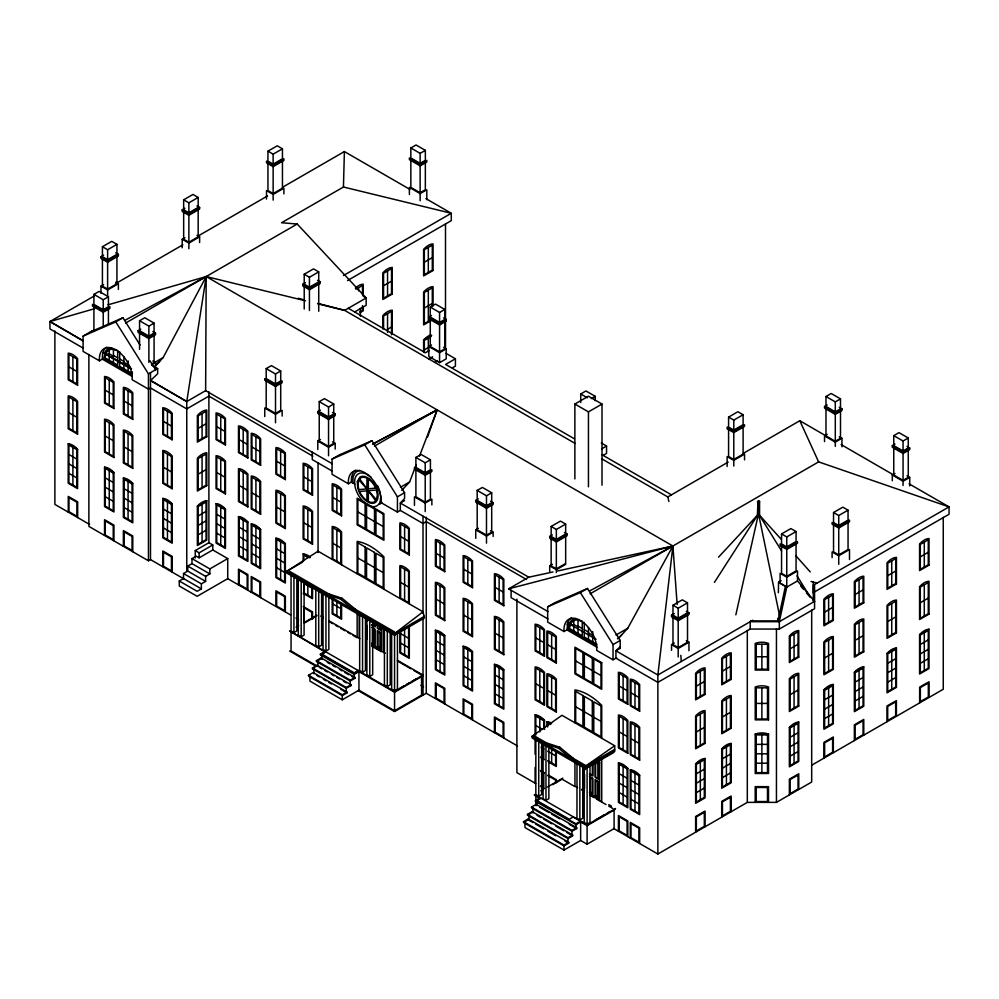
<?xml version="1.0" encoding="UTF-8"?>
<svg xmlns="http://www.w3.org/2000/svg" width="999" height="999" viewBox="0 0 999 999"><rect width="100%" height="100%" fill="white"/><g stroke="black" fill="none" stroke-linecap="round" stroke-linejoin="round"><path stroke-width="1.5" d="M813.311 600.611L813.323 581.63M152.01 365.309L157.655 368.569L157.655 373.763L150.487 380.594L186.763 401.536L205.632 390.646L206.181 276.548L305.532 300.824M797.514 580.918L786.762 587.137L780.107 583.291L780.107 573.326L786.762 577.172L797.514 570.953L797.514 580.918L814.572 601.348L779.345 621.69L777.921 621.241L777.971 618.244M778.383 592.707L778.558 582.192L781.156 580.681M354.682 311.963L366.158 305.332L366.158 297.964L297.202 224.013L281.543 222.752L343.444 187.013L344.393 151.561L409.865 189.36M92.283 330.831L83.079 336.139L83.079 351.398L99.425 360.826L102.323 359.153L102.56 354.096L104.021 350.012A23.189 13.387 60 0 1 106.593 347.215M526.485 579.495L426.261 521.628L423.014 523.513L400.324 510.414L400.324 503.046L404.583 498.489L404.583 492.694L371.903 440.709L339.223 454.957L332.055 459.09L332.055 474.35L348.401 483.778L351.298 482.105L351.536 477.047L352.997 472.964A23.189 13.387 60 0 1 355.569 470.167M620.192 648.076L620.192 640.446L587.512 588.461L554.82 602.709L547.664 606.843L547.664 622.09L564.01 631.53L566.908 629.857L567.782 623.001L596.066 639.335M569.368 623.913L568.481 629.033L596.665 645.304M107.979 304.845L206.181 276.548L672.914 546.016L657.866 675.012L657.866 854.02L613.561 828.433M186.763 571.253L186.763 401.536L206.181 276.548L124.863 320.354M777.921 621.241L785.451 586.176L778.558 582.192M620.192 646.715L615.921 650.799L615.921 658.166L657.866 682.367L750.212 629.058L779.345 629.058L779.345 621.69L786.762 587.137L786.762 577.172M735.838 614.835L758.041 515.871L758.041 502.235L757.379 501.86M427.447 437.287L437.15 409.902L372.639 444.068M401.748 490.384L409.615 481.98L416.221 464.685M419.53 456.031L437.15 409.902L372.839 444.068M156.681 364.635L163.137 357.58L206.181 276.548M618.556 638.299L627.722 628.284L672.914 546.016L557.604 570.978M714.422 582.392L757.379 515.496L758.016 500.961L759.577 501.323L759.577 515.496L781.568 550.924M360.252 478.171L359.64 478.896L375.636 500.724L375.025 501.448A13.799 7.967 60 0 1 368.369 501.473L368.369 491.683M718.568 557.142L758.016 514.585M155.232 365.671L159.59 361.463M617.532 638.861L621.628 634.927M130.919 368.893L102.872 352.497L130.332 367.769M423.014 611.8L318.057 551.211L286.713 571.328L286.713 573.001L394.555 635.264L424.45 617.994L423.014 611.8L394.555 633.591L394.555 690.696L397.452 689.023L397.452 632.754M614.685 751.098L613.96 750.674L613.96 752.347L585.514 768.78L532.092 737.936L532.092 736.263L561.987 715.309L614.685 745.741L614.685 751.098L584.79 768.356L584.79 766.683L614.685 745.741M102.422 246.728L111.738 241.358L116.933 244.355L116.933 254.333L107.617 259.715L102.422 256.706L102.422 246.728L107.617 249.738L116.933 244.355M183.666 199.825L192.982 194.443L198.177 197.452L198.177 207.43L188.873 212.799L183.666 209.802L183.666 199.825L188.873 202.822L198.177 197.452M267.944 151.174L277.247 145.792L282.455 148.801L282.455 158.766L273.139 164.148L267.944 161.139L267.944 151.174L273.139 154.171L282.455 148.801M115.722 252.797L118.382 254.333L118.382 256.006L107.617 262.213L100.974 258.379L100.974 256.706L103.659 255.157M196.965 205.894L199.625 207.43L199.625 209.103L188.873 215.309L182.218 211.476L182.218 209.802L184.902 208.242M100.974 256.706L107.617 260.552L118.382 254.333M182.218 209.802L188.873 213.636L199.625 207.43M273.139 164.985L283.903 158.766L283.903 160.439L273.139 166.658L266.496 162.812L266.496 161.139L273.139 164.985L273.139 193.569L267.944 190.559L267.944 162.812M190.197 213.711L194.193 211.401M281.131 161.214L273.139 165.822L270.542 164.323M100.974 293.244L100.974 286.126L103.659 284.578M182.218 247.764L182.218 239.223L184.902 237.662M93.918 294.393L99.126 291.383L108.429 296.765L108.429 306.743L103.234 309.74L93.918 304.37L93.918 294.393L103.234 299.762L108.429 296.765M83.329 348.189L49.95 328.921L49.95 321.553L94.243 295.979M115.722 283.579L182.842 244.83M197.615 236.301L267.57 195.916M282.392 187.35L344.393 151.561M106.319 260.627L102.422 258.379L102.422 286.126L107.617 289.136L116.933 283.753L116.933 256.006M187.562 213.724L183.666 211.476L183.666 239.223L188.873 242.22L198.177 236.85L198.177 209.103M273.139 193.569L282.455 188.187L282.455 160.439M100.974 286.126L107.617 289.96L118.382 283.753L118.382 289.448M182.218 239.223L188.873 243.057L199.625 236.85L199.625 242.545M266.496 199.101L266.496 190.559L273.139 194.405L283.903 188.187L283.903 193.881M103.234 310.577L109.878 306.743L109.878 308.416L103.234 312.25L92.47 306.044L92.47 304.37L103.234 310.577L103.234 326.835M104.533 310.664L107.13 309.166M410.839 147.989L416.034 144.98L425.349 150.362L425.349 160.34L420.142 163.337L410.839 157.967L410.839 147.989L420.142 153.359L425.349 150.362M83.079 336.139L115.772 321.89L122.927 317.757L140.085 345.055M125.612 323.064L297.202 224.013M139.56 320.741L144.768 317.744L154.083 323.114L154.083 333.092L148.876 336.101L139.56 330.719L139.56 320.741L148.876 326.124L154.083 323.114M420.142 164.173L426.798 160.34L426.798 162.013L420.142 165.846L409.39 159.64L409.39 157.967L420.142 164.173L420.142 192.757L425.349 189.76L425.349 162.013L420.142 165.01M152.835 331.543L155.532 333.092L155.532 334.765L148.876 338.611L138.112 332.392L138.112 330.719L140.772 329.183M102.872 352.497L131.493 368.631M138.112 330.719L148.876 336.938L155.532 333.092M409.39 194.505L409.39 187.387L420.142 193.594L426.798 189.76L426.798 199.725M304.22 274.25L313.536 268.881L318.731 271.878L318.731 281.855L309.428 287.237L304.22 284.228L304.22 274.25L309.428 277.26L318.731 271.878M151.473 364.011L154.083 362.512L154.083 334.765M154.046 362.837L163.137 357.58M151.536 364.822L155.532 362.512L155.532 368.206M317.52 280.319L320.179 281.855L320.179 283.529L309.428 289.747L302.772 285.901L302.772 284.228L305.469 282.68M184.078 578.995L150.487 559.602L148.451 560.776L148.451 373.876L157.655 368.569M302.772 284.228L309.428 288.074L320.179 281.855M310.751 288.137L316.071 285.065M343.469 275.524L451.286 213.274L451.286 220.642L347.502 280.557M355.831 289.273L362.475 285.452L362.475 294.805M383.566 285.751L391.521 281.156M424.338 262.213L432.305 257.617M359.815 311.95L362.475 310.414L362.475 305.731M360.502 312.387L363.186 310.839L363.186 306.393M266.196 368.619L271.403 365.609L280.707 370.991L280.707 380.969L275.512 383.966L266.196 378.596L266.196 368.619L275.512 373.988L280.707 370.991M198.089 428.384L206.056 423.776M275.512 384.802L282.155 380.969L282.155 382.629L275.512 386.476L264.747 380.257L264.747 378.596L275.512 384.802L275.512 413.386L280.707 410.377L280.707 382.629M278.109 384.14L275.512 385.639L267.532 381.031M387.55 329.295L391.521 326.998M424.338 308.054L432.305 303.459M430.269 307.093L435.464 304.083L444.78 309.465L444.78 319.443L439.572 322.44L430.269 317.07L430.269 307.093L439.572 312.462L444.78 309.465M443.531 317.882L446.228 319.443L446.228 321.116L439.572 324.95L428.821 318.743L428.821 317.07L431.481 315.534M430.969 319.83L424.338 323.651L424.338 292.457L432.305 287.862L432.305 306.581M431.68 320.254L423.613 324.912L423.613 292.033A15.784 9.103 -60 0 1 433.029 286.601L433.029 306.031M264.747 416.558L264.747 408.004L275.512 414.223L282.155 410.377L282.155 416.084M428.821 317.07L439.572 323.276L446.228 319.443M423.613 352.11L423.613 339.985L431.68 335.339M430.969 336.576L424.338 340.409L424.338 352.535M319.23 401.623L324.438 398.626L333.741 403.996L333.741 413.973L328.546 416.983L319.23 411.6L319.23 401.623L328.546 407.005L333.741 403.996M198.089 474.225L206.056 469.63M443.531 347.302L446.228 348.863L446.228 358.828L439.572 362.662L428.821 356.456L428.821 346.491L431.481 344.955M424.338 349.837L428.321 347.54M332.505 412.425L335.189 413.973L335.189 415.646L328.546 419.48L317.782 413.274L317.782 411.6L320.442 410.065M429.071 350.649L425.387 352.772L348.314 308.279M430.269 318.743L430.269 346.491L439.572 351.86L444.78 348.863L444.78 321.116L439.572 324.113L434.253 321.041M428.821 346.491L439.572 352.697L446.228 348.863M428.896 359.016L432.679 356.83M317.782 411.6L328.546 417.819L335.189 413.973M328.546 418.643L331.144 417.145M434.802 362.412L437.312 360.964M197.365 506.156L206.781 500.724L206.781 540.109L197.365 545.541L197.365 506.156A15.784 9.103 -60 0 1 206.781 500.724M452.522 367.819L455.419 366.146L455.419 358.778L445.604 364.448L574.363 438.786M317.782 449.562L317.782 441.021L320.442 439.485M198.089 516.008L206.056 511.401M323.226 415.572L319.23 413.274L319.23 441.021L328.546 446.391L333.741 443.394L333.741 415.646M317.782 441.021L328.546 447.227L335.189 443.394L335.189 449.088M198.089 525.437L206.056 520.829M198.089 534.865L206.056 530.269M332.055 459.09L364.747 444.842L371.903 440.709M374.563 446.041L437.15 409.902M195.255 557.954L195.255 550.574L208.891 542.707L212.775 544.954L212.775 549.962L227.735 558.591L227.735 578.658L290.597 614.947M195.255 550.574L199.151 552.822L212.775 544.954M227.735 558.591L209.852 568.918L209.852 573.926L191.995 563.611L191.995 558.603L196.229 556.156L199.151 557.829L212.775 549.962M187.75 566.058L205.619 576.373L205.619 581.393L187.75 571.078L187.75 566.058L191.995 563.611M183.516 573.526L201.373 583.841L201.373 588.861L183.516 578.546L183.516 573.526L187.75 571.078M227.735 578.658L197.14 596.316L179.271 586.001L179.271 580.993L183.516 578.546M205.619 576.373L209.852 573.926M415.896 457.442L421.103 454.433L430.419 459.815L430.419 469.792L425.212 472.789L415.896 467.42L415.896 457.442L425.212 462.812L430.419 459.815M201.373 583.841L205.619 581.393M201.373 588.861L197.14 591.308L179.271 580.993M400.437 487.275L409.615 481.98M425.212 473.626L431.868 469.792L431.868 471.453L425.212 475.299L414.46 469.08L414.46 467.42L425.212 473.626L425.212 502.21L430.419 499.2L430.419 471.453M427.809 472.964L425.212 474.463L421.228 472.152M400.324 510.414L397.427 512.087L397.427 496.828L404.583 492.694M580.719 402.51L580.719 393.956L585.926 390.959L595.242 396.328L595.242 400.611M404.583 500.586L400.324 503.046L528.771 577.21L553.046 571.952M574.875 478.946L574.875 404.046L588.448 396.203L602.01 404.046L602.01 485.189M302.31 562.312L286.713 571.328L394.555 633.591L424.45 616.321M591.333 398.576L595.242 396.328M414.46 505.382L414.46 496.828L425.212 503.046L431.868 499.2L431.868 504.895M574.875 404.046L588.448 411.875L602.01 404.046M477.185 490.422L482.38 487.425L491.695 492.794L491.695 502.772L486.488 505.781L477.185 500.399L477.185 490.422L486.488 495.804L491.695 492.794M490.459 501.223L493.144 502.772L493.144 504.445L486.488 508.291L475.736 502.072L475.736 500.399L478.396 498.863M475.736 500.399L486.488 506.618L493.144 502.772M489.098 505.944L486.488 507.455L483.828 505.919M340.634 599.113L342.083 598.276L355.469 609.353L354.021 610.189L340.634 599.113L327.247 594.73L328.696 593.893L342.083 598.276M601.648 448.863L606.555 446.029L606.555 453.396L603.658 455.069M296.066 627.197L298.664 625.711M303.833 622.727L316.77 615.259M305.132 622.652L316.77 615.933M293.943 632.604L293.943 576.336L291.059 574.662L291.059 630.931L293.943 632.604L296.84 630.931L296.84 577.709M475.736 538.361L475.736 529.82L478.396 528.284M301.186 636.788L301.186 580.519L298.289 578.846L298.289 635.114L301.186 636.788L304.083 635.114L304.083 581.893M479.845 503.608L477.185 502.072L477.185 529.82L486.488 535.202L491.695 532.192L491.695 504.445M475.736 529.82L486.488 536.038L493.144 532.192L493.144 536.463M315.809 588.96L315.809 645.229L318.706 646.902L321.603 645.229L321.603 592.007M728.583 417.12L737.899 411.738L743.106 414.747L743.106 424.725L733.79 430.094L728.583 427.097L728.583 417.12L733.79 420.117L743.106 414.747M320.442 654.008L325.15 651.298L325.15 652.135L320.442 654.845L320.442 654.008L354.233 673.526L358.941 670.804L358.941 690.184L394.555 710.751L421.566 695.154L421.566 675.774M323.052 593.144L323.052 649.412L325.949 651.086L328.846 649.412L328.846 596.178M316.458 660.651L321.166 657.929L354.957 677.434L354.957 678.271L350.249 680.993L316.458 661.488L316.458 660.651L350.249 680.157L354.957 677.434M316.458 661.488L319.992 659.44M551.148 526.461L560.451 521.091L565.659 524.088L565.659 534.065L556.343 539.448L551.148 536.438L551.148 526.461L556.343 529.47L565.659 524.088M312.475 667.956L317.183 665.247L350.974 684.752L350.974 685.589L346.266 688.311L312.475 668.793L312.475 667.956L346.266 687.474L350.974 684.752M312.475 668.793L314.835 667.432M308.504 675.274L313.199 672.552L346.99 692.07L346.99 692.906L342.295 695.616L308.504 676.111L308.504 675.274L342.295 694.78L346.99 692.07M564.447 532.529L567.107 534.065L567.107 535.739L556.343 541.945L549.7 538.111L549.7 536.438L552.385 534.89M733.79 430.931L744.542 424.725L744.542 426.398L733.79 432.604L727.135 428.771L727.135 427.097L733.79 430.931L733.79 459.515L728.583 456.518L728.583 428.771M733.79 431.768L741.77 427.16M549.7 536.438L556.343 540.284L567.107 534.065M557.679 540.347L561.663 538.049M825.986 396.503L831.193 393.506L840.496 398.876L840.496 408.853L835.301 411.863L825.986 406.481L825.986 396.503L835.301 401.885L840.496 398.876M358.216 670.541L354.233 672.839L321.89 654.17L325.874 651.71M358.941 671.64L354.233 674.362L320.442 654.845M359.665 614.273L359.665 670.541L362.55 672.215L365.447 670.541L365.447 617.32M547.927 611.538L508.628 588.848L528.771 577.21M602.035 458.966L667.807 496.94L728.196 462.075M743.069 453.496L799.812 420.729L835.301 441.283L840.496 438.274L840.496 410.527M839.26 407.305L841.945 408.853L841.945 410.527L835.301 414.373L824.537 408.154L824.537 406.481L827.197 404.945M549.7 571.553L549.7 565.859L552.385 564.31M733.79 459.515L743.106 454.145L743.106 426.398M727.135 466.483L727.135 456.518L733.79 460.352L744.542 454.145L744.542 459.84M366.895 618.456L366.895 674.725L369.792 676.398L372.689 674.725L372.689 621.503M555.044 540.359L551.148 538.111L551.148 565.859L556.343 568.868L565.659 563.486L565.659 535.739M549.7 565.859L556.343 569.692L565.759 564.26M824.537 406.481L835.301 412.699L841.945 408.853M837.899 412.038L835.301 413.536L832.642 412M309.94 676.111L309.94 681.118L342.295 699.799L358.941 690.184M384.428 628.571L384.428 684.839L387.312 686.513L390.209 684.839L390.209 631.618M824.537 441.595L824.537 435.901L827.197 434.365M397.252 689.809L394.555 691.37L394.555 710.751M399.962 688.249L404.008 685.913M406.705 684.352L409.403 682.792M412.112 681.231L416.158 678.895M423.014 675.774L394.555 692.207L358.216 671.228L358.216 670.391M824.537 435.901L835.301 442.12L841.945 438.274L841.945 446.815M547.664 606.843L580.344 592.594L587.512 588.461M590.172 593.781L818.618 461.888L949.05 506.893L949.05 514.26L814.572 591.895M517.494 745.941L426.261 693.281L394.555 711.588L358.216 690.609M759.577 501.873L758.041 502.235M893.755 435.639L898.95 432.629L908.266 438.012L908.266 447.977L903.059 450.986L893.755 445.604L893.755 435.639L903.059 441.009L908.266 438.012M759.577 515.496L757.379 515.496M907.017 446.428L909.714 447.977L909.714 449.65L903.059 453.496L892.307 447.277L892.307 445.604L894.967 444.068M892.307 445.604L903.059 451.823L909.714 447.977M903.059 452.659L905.668 451.161M781.555 533.928L790.871 528.558L796.066 531.555L796.066 541.533L786.762 546.915L781.555 543.906L781.555 533.928L786.762 536.938L796.066 531.555M892.307 480.719L892.307 475.024L894.967 473.489M616.021 635.039L627.722 628.284M672.989 605.219L682.305 599.837L687.512 602.847L687.512 612.824L678.196 618.194L672.989 615.197L672.989 605.219L678.196 608.216L687.512 602.847M833.541 512.524L842.844 507.155L848.051 510.152L848.051 520.129L838.735 525.511L833.541 522.502L833.541 512.524L838.735 515.534L848.051 510.152M616.608 657.767L613.036 659.827L613.036 644.58L620.192 640.446M841.121 444.58L903.059 480.407L908.266 477.397L908.266 449.65M786.762 547.752L797.514 541.533L797.514 543.206L786.762 549.425L780.107 545.579L780.107 543.906L786.762 547.752L786.762 576.336L781.555 573.326L781.555 545.579M786.762 548.588L789.422 547.052M792.082 545.516L794.742 543.98M892.307 475.024L903.059 481.243L909.714 477.397L909.714 485.939M686.288 611.288L688.948 612.824L688.948 614.485L678.196 620.704L671.54 616.858L671.54 615.197L674.238 613.636M620.192 648.339L615.921 650.799L657.866 675.012L752.759 620.217M671.54 615.197L678.196 619.03L688.948 612.824M838.735 526.336L849.5 520.129L849.5 521.803L838.735 528.009L832.092 524.175L832.092 522.502L838.735 526.336L838.735 554.92L833.541 551.923L833.541 524.175M678.196 619.867L684.852 616.021M840.072 526.411L842.731 524.875M786.762 576.336L796.066 570.953L796.066 543.206M671.54 650.312L671.54 644.617L674.238 643.056M675.599 618.369L672.989 616.858L672.989 644.617L678.196 647.614L687.512 642.245L687.512 614.485M838.735 554.92L848.051 549.55L848.051 521.803M671.54 644.617L678.196 648.451L688.948 642.245L688.948 650.786M832.092 557.617L832.092 551.923L838.735 555.756L849.5 549.55L849.5 559.515M546.49 742.906L545.042 743.743L558.441 748.126L571.828 759.203L573.276 758.366L559.89 747.289L546.49 742.906L533.541 735.426M558.441 748.126L559.89 747.289M779.345 629.058L814.572 608.716L814.572 584.527L949.05 506.893L909.078 483.816M696.353 686.163L704.32 681.568M722.439 671.103L730.406 666.508M824.637 612.1L832.604 607.504M855.082 594.517L863.049 589.922M887.749 575.661L895.716 571.066M920.304 556.868L928.271 552.26M540.859 790.808L543.444 789.31M547.327 787.075L562.849 778.109M540.884 798.126L534.39 794.542L539.298 797.214M552.672 784.665L562.125 779.208L574.987 786.638M614.685 749.425L584.79 766.683L532.092 736.263M590.684 764.123L603.621 756.655M606.206 755.157L608.791 753.658M611.376 752.172L613.96 750.674M790.084 648.863L798.039 644.268M535.839 738.273L535.839 794.542L538.736 796.215L541.633 794.542L541.633 742.831M580.644 821.927L575.948 824.637L535.464 801.26L535.464 800.424L540.159 797.714L580.644 821.091L580.644 840.471L563.998 850.074L524.962 827.534L524.962 822.527M535.464 801.26L538.985 799.225M536.188 804.345L576.673 827.721L576.673 828.558L571.965 831.268L531.48 807.891L531.48 807.067L536.188 804.345L536.9 805.594L536.9 800.586L540.884 798.288M543.081 743.968L543.081 798.713L545.978 800.386L548.876 798.713L548.876 747.015M527.497 814.372L532.205 811.663L572.689 835.039L572.689 835.863L567.981 838.586L527.497 815.209L527.497 814.372L567.981 837.749L572.689 835.039M527.497 815.209L531.031 813.174M523.513 821.69L528.221 818.968L568.706 842.344L568.706 843.181L563.998 845.903L523.513 822.527L523.513 821.69L563.998 845.067L568.706 842.344M524.687 821.84L528.221 819.804L528.221 818.968M696.353 732.005L704.32 727.409M722.439 716.945L730.406 712.349M824.637 657.941L832.604 653.346M855.082 640.359L863.049 635.764M887.749 621.503L895.716 616.907M920.304 602.709L928.271 598.114M615.546 808.541L587.1 824.962L573.226 816.957L569.255 819.255L536.9 800.586M790.084 694.717L798.039 690.109M577.01 763.423L576.96 818.281L579.857 819.954L582.754 818.281L582.754 765.047M580.644 821.091L575.948 823.8L575.948 828.134M531.48 807.067L571.965 830.431L576.673 827.721M584.203 767.707L584.203 822.452L587.1 824.125L589.984 822.452L589.972 764.872M588.448 824.025L591.146 822.464M595.192 820.129L604.645 814.672M607.355 813.111L610.052 811.55M695.629 763.935L705.044 758.503L705.044 797.889L695.629 803.321L695.629 763.935A15.784 9.103 -60 0 1 705.044 758.503M721.715 748.875L731.131 743.443L731.131 782.829L721.715 788.261L721.715 748.875A15.784 9.103 -60 0 1 731.131 743.443M823.913 689.872L833.316 684.44L833.316 723.825L823.913 729.258L823.913 689.872A15.784 9.103 -60 0 1 833.316 684.44M854.357 672.302L863.773 666.87L863.773 706.256L854.357 711.688L854.357 672.302A15.784 9.103 -60 0 1 863.773 666.87M887.025 653.433L896.44 648.001L896.44 687.387L887.025 692.819L887.025 653.433A15.784 9.103 -60 0 1 896.44 648.001M919.579 634.64L928.995 629.208L928.995 668.593L919.579 674.025L919.579 634.64A15.784 9.103 -60 0 1 928.995 629.208M696.353 773.788L704.32 769.193M722.439 758.728L730.406 754.133M824.637 699.725L832.604 695.129M855.082 682.142L863.049 677.547M887.749 663.286L895.716 658.691M920.304 644.492L928.271 639.884M580.644 840.471L587.1 844.192L614.098 828.596L614.098 809.215L614.822 809.64L587.1 825.649L579.932 821.503M789.36 727.484L798.763 722.052L798.763 761.438L789.36 766.87L789.36 727.484A15.784 9.103 -60 0 1 798.763 722.052M696.353 783.216L704.32 778.621M722.439 768.156L730.406 763.561M824.637 709.153L832.604 704.557M855.082 691.57L863.049 686.975M887.749 672.714L895.716 668.119M920.304 653.92L928.271 649.313M790.084 737.324L798.039 732.729M696.353 792.644L704.32 788.049M722.439 777.584L730.406 772.989M824.637 718.581L832.604 713.985M855.082 700.998L863.049 696.403M887.749 682.142L895.716 677.547M920.304 663.348L928.271 658.741M790.084 746.753L798.039 742.157M790.084 756.181L798.039 751.585M657.866 854.02L747.314 802.372L776.448 802.372L811.688 782.03L811.688 610.139M811.688 765.209L943.256 689.248L943.256 517.357M589.56 590.983L672.914 546.016L677.147 604.52M90.247 332.005L122.927 317.757M83.104 340.934L49.95 321.553L94.593 308.691M508.628 588.848L672.914 546.016M366.196 488.973L358.916 489.622L357.904 485.014L358.841 479.832L376.436 499.787L377.372 494.617L376.361 489.997L369.081 490.646M750.649 620.928L779.133 620.928M779.345 621.69L750.212 621.69L750.212 629.058M756.243 656.743L767.507 656.743M756.243 703.421L767.507 703.421M755.219 734.103L768.531 734.103L768.531 773.488L755.219 773.488L755.219 734.103A15.784 12.887 0 0 1 768.531 734.103M756.243 744.367L767.507 744.367M756.243 753.795L767.507 753.795M756.243 763.224L767.507 763.224M343.444 187.013L451.286 213.274L425.899 198.614M317.57 303.758L344.667 310.377L575.162 443.456M298.226 298.264L302.722 299.438M317.707 303.346L344.667 310.377L366.158 297.964L363.486 296.416M811.063 581.468L817.045 583.104M813.161 600.899L814.572 601.348M828.646 409.69L825.986 408.154L825.986 435.901M897.739 449.587L893.755 447.277L893.755 475.024M420.142 192.757L410.839 187.387L410.839 159.64M839.26 436.725L841.945 438.274M907.017 475.849L909.714 477.397M834.839 524.925L837.437 526.423M580.719 393.956L587.375 397.802M445.979 353.334L455.419 358.778M601.286 442.994L606.555 446.029M602.072 454.782L671.453 494.842M196.965 235.314L199.625 236.85M115.722 282.218L118.382 283.753M418.569 470.616L415.896 469.08L415.896 496.828L425.212 502.21M686.288 640.709L688.948 642.245M490.459 530.644L493.144 532.192M332.505 441.845L335.189 443.394M96.578 307.58L93.918 306.044L93.918 330.706M99.238 309.116L101.898 310.652M143.556 334.702L139.56 332.392L139.56 349.35M146.216 336.238L148.876 337.774M275.512 413.386L266.196 408.004L266.196 380.257M205.632 390.646L332.292 463.773M152.835 360.964L155.532 362.512M312.824 456.143L208.891 396.128L186.763 408.903L150.487 387.962L148.451 389.135L132.105 379.695A23.189 13.387 60 0 0 115.772 349.737A23.189 13.387 60 0 0 99.425 360.826M332.292 471.141L312.275 459.577L312.275 452.21M351.298 482.105L354.757 484.115M397.427 512.087L381.081 502.647A23.189 13.387 60 0 0 364.747 472.689A23.189 13.387 60 0 0 348.401 483.778M113.436 355.407L117.67 357.854M119.655 358.991L123.901 361.438M109.191 353.771L113.436 356.218M123.901 362.262L128.134 364.71M106.031 353.284L109.191 355.107M128.134 366.046L130.245 367.257M364.585 502.472L357.142 498.176L357.142 524.825L383.928 540.284L383.928 513.636L365.834 503.196M578.009 626.098L582.255 628.546M584.24 629.695L588.473 632.142M49.95 321.553L83.317 340.821M573.776 624.462L578.009 626.91M588.473 632.954L592.719 635.401M570.616 623.988L573.776 625.811M592.719 636.738L594.817 637.961M132.08 374.6L103.908 358.341L105.382 351.586A21.054 12.15 60 0 1 110.864 347.864M596.952 644.33L584.24 636.987L584.24 622.402M102.323 359.153L132.392 376.523M216.771 426.698L224.738 431.293M239.211 439.647L247.165 444.243M251.948 447.003L259.915 451.61M276.661 461.276L284.628 465.871M303.858 476.973L311.825 481.568M436.113 553.334L444.068 557.929M463.848 569.343L471.803 573.938M495.154 587.412L503.109 592.007M547.927 618.905L511.101 597.639L511.101 590.272M566.908 629.857L596.965 647.215M332.892 497.502L340.859 502.097M357.867 511.913L365.11 516.096M366.558 516.933L374.513 521.528M375.961 522.365L383.204 526.548M400.636 536.613L408.591 541.208M613.036 659.827L596.69 650.399A23.189 13.387 60 0 0 580.344 620.429A23.189 13.387 60 0 0 564.01 631.53M68.919 366.87L76.873 371.466M163.486 421.478L171.441 426.073M535.826 637.924L543.781 642.519M547.664 644.767L555.619 649.362M575.674 660.938L582.917 665.109M584.353 665.946L592.32 670.541M593.768 671.378L601.011 675.561M619.143 686.026L627.097 690.621M630.993 692.869L638.948 697.464M105.27 390.222L113.237 394.817M124.088 401.086L132.055 405.681M216.771 472.539L224.738 477.135M239.211 485.489L247.165 490.084M251.948 492.857L259.915 497.452M276.661 507.117L284.628 511.713M303.858 522.814L311.825 527.41M436.113 599.175L444.068 603.771M463.848 615.184L471.803 619.78M495.154 633.254L503.109 637.849M332.892 543.344L340.859 547.939M400.636 582.454L408.591 587.05M357.867 558.004L365.11 562.187M366.558 563.011L374.513 567.619M375.961 568.456L383.204 572.627M68.919 412.724L76.873 417.32M163.486 467.32L171.441 471.915M535.826 683.766L543.781 688.361M547.664 690.609L555.619 695.204M575.674 706.78L582.917 710.951M584.353 711.788L592.32 716.383M593.768 717.22L601.011 721.403M619.143 731.867L627.097 736.463M630.993 738.711L638.948 743.306M105.27 436.063L113.237 440.659M124.088 446.928L132.055 451.523M216.046 503.633L225.462 509.065L225.462 548.451L216.046 543.019L216.046 503.633A15.784 9.103 60 0 1 225.462 509.065M238.486 516.595L247.889 522.027L247.889 561.413L238.486 555.981L238.486 516.595A15.784 9.103 60 0 1 247.889 522.027M251.236 523.951L260.639 529.383L260.639 568.768L251.236 563.336L251.236 523.951A15.784 9.103 60 0 1 260.639 529.383M275.936 538.211L285.352 543.643L285.352 583.029L275.936 577.597L275.936 538.211A15.784 9.103 60 0 1 285.352 543.643M303.134 561.488L303.134 553.921L309.852 557.792M435.389 630.269L444.792 635.701L444.792 675.087L435.389 669.655L435.389 630.269A15.784 9.103 60 0 1 444.792 635.701M463.124 646.278L472.527 651.71L472.527 691.096L463.124 685.664L463.124 646.278A15.784 9.103 60 0 1 472.527 651.71M494.43 664.36L503.833 669.792L503.833 709.178L494.43 703.746L494.43 664.36A15.784 9.103 60 0 1 503.833 669.792M307.842 557.467L303.858 555.169L303.858 560.564M216.771 514.323L224.738 518.918M239.211 527.272L247.165 531.868M251.948 534.627L259.915 539.223M276.661 548.901L284.628 553.496M436.113 640.958L444.068 645.554M463.848 656.967L471.803 661.563M495.154 675.037L503.109 679.632M216.771 523.751L224.738 528.346M239.211 536.7L247.165 541.296M251.948 544.055L259.915 548.651M276.661 558.329L284.628 562.924M436.113 650.386L444.068 654.982M463.848 666.395L471.803 670.991M495.154 684.465L503.109 689.06M400.636 633.666L408.591 638.261M289.61 571.328L332.704 596.203M352.797 607.804L394.555 631.917M68.194 443.818L77.597 449.25L77.597 488.636L68.194 483.204L68.194 443.818A15.784 9.103 60 0 1 77.597 449.25M162.762 498.414L172.165 503.846L172.165 543.231L162.762 537.799L162.762 498.414A15.784 9.103 60 0 1 172.165 503.846M535.102 734.565L535.102 714.872L544.505 720.304L544.505 729.395M546.94 726.248L546.94 721.703L550.973 724.038M618.418 762.974L627.822 768.406L627.822 807.791L618.418 802.359L618.418 762.974A15.784 9.103 60 0 1 627.822 768.406M630.269 769.817L639.672 775.249L639.672 814.635L630.269 809.202L630.269 769.817A15.784 9.103 60 0 1 639.672 775.249M104.545 467.157L113.961 472.589L113.961 511.975L104.545 506.543L104.545 467.157A15.784 9.103 60 0 1 113.961 472.589M123.364 478.022L132.78 483.454L132.78 522.839L123.364 517.407L123.364 478.022A15.784 9.103 60 0 1 132.78 483.454M385.389 629.133L387.312 630.244L387.312 686.513M394.555 634.427L391.658 632.754L391.658 689.023L394.555 690.696M550.312 724.487L547.664 722.964L547.664 726.997M216.771 533.179L224.738 537.774M239.211 546.128L247.165 550.724M251.948 553.483L259.915 558.091M276.661 567.757L284.628 572.352M436.113 659.815L444.068 664.41M463.848 675.824L471.803 680.419M495.154 693.893L503.109 698.488M372.177 624.737L374.563 626.111L374.563 623.151M371.616 624.999L375.124 627.022L375.124 622.664M332.892 603.983L340.859 608.578M400.636 643.094L408.591 647.689M371.616 627.247L375.124 629.27L375.124 645.229L371.616 643.206M68.919 454.495L76.873 459.09M163.486 509.103L171.441 513.698M597.402 760.701L599.675 762.012L599.675 799.262L589.597 793.443M535.826 725.549L542.457 729.382M619.143 773.651L627.097 778.246M630.993 780.494L638.948 785.089M597.152 761.4L599.675 762.849M105.27 477.847L113.237 482.442M124.088 488.711L132.055 493.306M596.253 762L598.588 763.348L598.588 779.307L595.079 777.284L595.079 762.774M303.134 593.306L312.55 598.738L312.55 586.613M68.919 463.923L76.873 468.519M163.486 518.531L171.441 523.126M619.143 783.079L627.097 787.674M630.993 789.922L638.948 794.517M105.27 487.275L113.237 491.87M124.088 498.139L132.055 502.734M567.919 755.281L586.238 765.846M371.79 644.43L381.868 650.249L381.868 627.484M320.754 616.058L323.439 617.619M328.821 620.716L359.827 638.623M371.878 645.579L385.339 653.346M397.44 660.339L423.014 675.099L394.555 691.533L289.61 630.931L325.15 652.135M303.134 606.468L312.55 611.9L312.55 619.043M328.821 621.403L332.854 623.726M335.552 625.287L338.236 626.835M340.934 628.396L344.967 630.719M347.664 632.28L350.349 633.828M353.047 635.389L357.08 637.712M371.878 646.253L381.293 651.698M397.44 661.013L410.901 668.781M413.586 670.341L421.665 674.999M589.972 773.75L592.37 775.137L592.37 763.298M68.919 473.351L76.873 477.959M163.486 527.959L171.441 532.554M589.41 774.013L592.931 776.036L592.931 764.435M541.133 747.477L543.781 749M547.664 751.248L555.619 755.843M619.143 792.507L627.097 797.102M630.993 799.35L638.948 803.945M105.27 496.703L113.237 501.298M124.088 507.567L132.055 512.162M589.41 776.26L592.931 778.283L592.931 794.242L589.41 792.219M420.891 685.252L423.576 686.8M541.133 756.905L543.781 758.428L543.781 743.618M547.664 760.676L555.619 765.271L555.619 750.449M540.471 757.354L544.505 759.69M548.276 761.862L556.343 766.52L556.343 751.373M295.941 618.031L298.614 619.58M191.995 558.603L209.852 568.918M582.042 789.085L584.565 790.534M608.791 804.632L611.5 806.193M577.622 787.637L574.949 786.088L574.949 761.688M581.643 789.959L584.328 791.495M589.672 794.592L601.735 801.548L601.735 758.84M589.822 795.204L593.868 797.539M596.565 799.088L606.006 804.545M608.703 806.106L612.749 808.441M540.471 770.516L544.505 772.851M548.276 775.024L556.343 779.682L556.343 782.542M541.133 771.74L543.781 773.263L543.781 787.312L541.133 785.788M547.664 775.511L555.619 780.107L555.619 782.916M89.573 524.438L54.883 504.408L54.883 330.969M327.285 662.3L329.97 663.848M332.667 665.409L335.364 666.97M339.41 669.305L342.108 670.853M344.792 672.414L348.838 674.75M351.536 676.298L354.957 678.271M535.689 783.478L516.895 772.627L516.895 599.188M540.471 786.238L544.505 788.573M148.451 560.776L88.874 526.386L88.874 354.495M317.382 666.196L291.059 650.998L291.059 631.618M319.255 667.27L321.953 668.831M324.65 670.391L327.335 671.94M331.381 674.275L334.078 675.836M336.775 677.384L339.473 678.945M343.519 681.281L346.203 682.841M350.974 685.589L350.249 685.177L350.249 680.157M289.61 650.998L316.471 666.508M581.942 821.827L587.824 825.224M534.39 795.216L540.159 798.551M535.464 800.424L576.673 824.225M316.621 675.361L319.318 676.922M323.364 679.258L326.061 680.819M328.746 682.367L331.443 683.928M340.884 689.372L344.917 691.708M346.99 692.906L346.266 692.482L346.266 687.474M539.597 807.155L549.025 812.599M551.71 814.148L559.79 818.818M569.218 824.25L576.673 828.558M536.962 815.246L541.008 817.569M543.693 819.13L551.773 823.788M555.806 826.123L563.886 830.793M566.508 832.304L570.616 834.677M528.946 820.229L532.979 822.552M535.676 824.113L543.756 828.77M547.789 831.106L555.869 835.763M564.997 841.046L568.706 843.181M150.712 380.457L186.763 401.536M785.451 586.176L786.762 587.137M781.293 539.36L758.94 514.585L760.351 517.295M795.766 555.644L810.226 571.915M800.661 585.926L803.546 589.385M806.43 592.832L810.276 597.439M580.344 592.594L613.036 644.58M364.747 444.842L397.427 496.828M149.887 360.651L155.619 369.742M115.772 321.89L148.451 373.876M797.027 575.836L809.24 595.516M799.812 420.729L818.618 461.888M667.807 496.94L668.905 501.486M779.72 616.358L758.94 515.871L758.94 500.961M352.809 482.992L353.097 477.097L354.558 473.738A21.241 12.263 60 0 1 360.002 470.467M680.819 655.332L681.268 661.488M132.293 371.815L132.38 373.626L119.655 366.283L119.655 351.698M929.045 697.452L929.045 681.73L919.642 687.162L919.642 702.884M924.287 542.082L924.287 567.045M924.287 584.802L924.287 616.008M924.287 632.754L924.287 670.479M903.059 441.009L903.059 450.986M903.059 451.823L903.059 480.407M903.059 481.243L903.059 485.514M896.39 716.308L896.39 700.586L886.975 706.018L886.975 721.74M891.732 560.876L891.732 585.851M891.732 603.608L891.732 634.802M891.732 651.56L891.732 689.273M863.773 735.139L863.773 719.417L854.357 724.849L854.357 740.571M859.065 579.732L859.065 604.707M859.065 622.464L859.065 653.671M859.065 670.416L859.065 708.129M838.735 515.534L838.735 525.511M838.735 555.756L838.735 564.298M835.301 401.885L835.301 411.863M835.301 412.699L835.301 441.283M835.301 442.12L835.301 446.391M833.316 752.709L833.316 736.987L823.913 742.419L823.913 758.154M828.621 597.315L828.621 622.29M828.621 640.047L828.621 671.241M828.621 687.999L828.621 725.711M813.311 584.752L813.311 593.269M798.763 789.485L798.763 773.763L789.36 779.195L789.36 794.917M794.068 634.09L794.068 659.053M794.068 676.81L794.068 708.016M794.068 725.599L794.068 763.311M786.762 536.938L786.762 546.915M776.448 628.933L776.448 802.372M768.506 802.372L768.506 786.65L755.194 786.65L755.194 802.372M761.875 644.255L761.875 669.23M761.875 687.824L761.875 719.018M761.875 734.939L761.875 772.652M747.314 630.481L747.314 802.372M733.79 420.117L733.79 430.094M733.79 460.352L733.79 466.046M731.131 811.712L731.131 795.991L721.715 801.423L721.715 817.145M726.423 656.318L726.423 681.281M726.423 699.05L726.423 730.244M726.423 747.002L726.423 784.715M705.044 826.772L705.044 811.051L695.629 816.483L695.629 832.204M700.336 671.378L700.336 696.34M700.336 714.11L700.336 745.304M700.336 762.062L700.336 799.774M678.196 608.216L678.196 618.194M678.196 619.03L678.196 647.614M678.196 648.451L678.196 656.992M639.672 843.518L639.672 827.796L630.269 822.364L630.269 838.086M634.977 682.679L634.977 707.654M634.977 725.411L634.977 756.618M634.977 773.363L634.977 811.076M627.822 836.675L627.822 820.953L618.418 815.521L618.418 831.243M623.114 675.848L623.114 700.811M623.114 718.568L623.114 749.774M623.114 766.52L623.114 804.232M601.735 738.261L601.735 705.381A54.57 31.506 60 0 0 574.949 689.922L574.949 722.789M592.719 631.605L592.719 641.882M588.448 411.875L588.448 486.788M588.473 627.559L588.473 639.435M587.1 767.856L587.1 824.125M587.1 824.812L587.1 844.192M585.514 767.107L585.514 768.78M584.552 767.507L584.552 770.366M584.552 774.287L584.552 788.573M583.753 766.383L583.753 770.741M583.753 772.989L583.753 788.948M579.857 765.209L579.857 819.954M578.009 619.992L578.009 633.391M573.776 620.666L573.776 630.943M571.965 830.431L571.965 835.451M567.981 837.749L567.981 842.769M563.998 845.067L563.998 850.074M556.343 529.47L556.343 539.448M556.343 540.284L556.343 568.868M556.343 569.692L556.343 572.552M551.648 634.577L551.648 659.54M551.648 677.31L551.648 708.503M551.648 748.151L551.648 762.974M545.978 745.641L545.978 800.386M543.781 728.795L543.781 720.716L535.826 716.121L535.826 734.977M539.797 627.734L539.797 652.709M539.797 670.466L539.797 701.673M539.797 718.418L539.797 731.892M538.736 741.458L538.736 796.215M535.839 795.216L535.839 805.656M535.102 739.11L535.102 754.257M535.102 767.419L535.102 783.141M532.929 807.891L532.929 812.911M532.205 811.663L532.205 812.499M528.946 815.209L528.946 819.392M503.833 738.061L503.833 722.339L494.43 716.907L494.43 732.629M499.125 577.235L499.125 602.197M499.125 619.954L499.125 651.161M499.125 667.906L499.125 705.619M486.488 495.804L486.488 505.781M486.488 506.618L486.488 535.202M486.488 536.038L486.488 543.156M472.527 719.992L472.527 704.258L463.124 698.825L463.124 714.56M467.819 559.153L467.819 584.128M467.819 601.885L467.819 633.079M467.819 649.837L467.819 687.549M445.504 223.739L445.504 349.163M444.792 703.97L444.792 688.249L435.389 682.816L435.389 698.538M440.084 543.144L440.084 568.106M440.084 585.876L440.084 617.07M440.084 633.828L440.084 671.54M439.572 312.462L439.572 322.44M439.572 323.276L439.572 351.86M439.572 352.697L439.572 362.662M428.321 247.427L428.321 272.402M428.321 290.16L428.321 321.353M428.321 338.112L428.321 351.573M426.261 517.207L426.261 693.281M425.212 462.812L425.212 472.789M425.212 503.046L425.212 511.588M423.014 516.146L423.014 613.124M423.014 617.769L423.014 695.154M420.142 153.359L420.142 163.337M420.142 193.594L420.142 200.712M409.315 603.896L409.315 571.028A15.784 9.103 60 0 0 399.912 565.596L399.912 598.463M409.315 626.56L409.315 658.366L399.912 652.934L399.912 631.73M408.591 626.136L408.591 657.117L400.636 652.522L400.636 630.968M404.607 526.423L404.607 551.386M404.607 569.155L404.607 600.349M404.607 629.22L404.607 654.82M392.245 334.053L392.245 310.152A15.784 9.103 -60 0 0 382.842 315.584L382.842 329.021M391.521 334.802L391.521 311.401L383.566 315.996L383.566 328.471M387.55 270.966L387.55 295.941M387.55 313.698L387.55 332.417M383.928 589.235L383.928 556.855A55.307 31.931 60 0 0 357.142 541.396L357.142 573.776M383.928 628.121L383.928 652.534M380.781 627.397L380.781 630.294L377.272 628.271L377.272 625.362M380.232 626.423L380.232 629.382L377.834 628.009L377.834 625.049M369.792 620.129L369.792 676.398M366.92 487.949L366.92 478.146A13.799 7.967 60 0 0 360.264 478.209M366.745 618.493L366.745 621.353M366.745 625.274L366.745 639.56M365.946 617.37L365.946 621.728M365.946 623.975L365.946 639.934M363.186 296.029L363.186 284.191A15.784 9.103 -60 0 0 355.294 288.087M362.55 615.946L362.55 672.215M360.377 308.429L360.377 316.171M359.203 614.41L359.203 637.162M358.491 287.749L358.491 290.871M357.142 612.662L357.142 637.075M354.233 673.526L354.233 677.859M342.295 694.78L342.295 699.799M341.583 564.797L341.583 531.918A15.784 9.103 60 0 0 332.168 526.485L332.168 559.365M341.583 604.108L341.583 619.255L332.168 613.823L332.168 598.676M340.859 603.196L340.859 618.006L332.892 613.411L332.892 598.588M336.875 487.312L336.875 512.287M336.875 530.044L336.875 561.238M336.875 600.899L336.875 615.709M328.546 407.005L328.546 416.983M328.546 417.819L328.546 446.391M328.546 447.227L328.546 455.781M325.949 594.817L325.949 651.086M321.89 654.845L321.89 659.19M321.166 657.929L321.166 658.766M318.731 283.529L318.731 311.276M318.706 590.634L318.706 646.902M318.057 462.674L318.057 552.534M317.907 661.488L317.907 666.495M317.183 665.247L317.183 666.083M313.923 668.793L313.923 673.813M311.825 619.343L311.825 612.312L303.858 607.717L303.858 621.765M309.428 277.26L309.428 287.237M309.428 288.074L309.428 310.489M307.842 466.783L307.842 491.758M307.842 509.515L307.842 540.721M307.842 585.751L307.842 595.179M304.22 285.901L304.22 309.028M285.352 611.912L285.352 596.191L275.936 590.759L275.936 606.48M280.644 451.086L280.644 476.048M280.644 493.818L280.644 525.012M280.644 541.77L280.644 579.482M275.512 373.988L275.512 383.966M275.512 414.223L275.512 422.764M273.139 154.171L273.139 164.148M273.139 194.405L273.139 200.1M260.639 597.652L260.639 581.93L251.236 576.498L251.236 592.22M255.931 436.825L255.931 461.788M255.931 479.545L255.931 510.751M255.931 527.497L255.931 565.222M247.889 590.297L247.889 574.575L238.486 569.143L238.486 584.865M243.194 429.458L243.194 454.433M243.194 472.19L243.194 503.396M243.194 520.142L243.194 557.854M220.754 416.508L220.754 441.483M220.754 459.24L220.754 490.434M220.754 507.192L220.754 544.905M208.891 391.708L208.891 542.707M202.073 413.598L202.073 438.561M202.073 456.318L202.073 487.524M202.073 504.27L202.073 541.995M199.151 552.822L199.151 557.829M188.873 202.822L188.873 212.799M188.873 213.636L188.873 242.22M188.873 243.057L188.873 248.751M172.165 572.115L172.165 556.393L162.762 550.961L162.762 566.683M167.457 411.288L167.457 436.251M167.457 454.021L167.457 485.214M167.457 501.973L167.457 539.685M150.487 372.702L150.487 559.602M148.876 326.124L148.876 336.101M148.876 336.938L148.876 362.437M132.78 551.723L132.78 536.001L123.364 530.569L123.364 546.291M128.134 360.901L128.134 371.178M128.072 390.896L128.072 415.859M128.072 433.628L128.072 464.822M128.072 481.58L128.072 519.293M123.901 356.855L123.901 368.731M113.961 540.859L113.961 525.137L104.545 519.705L104.545 535.427M113.436 349.288L113.436 362.699M109.191 349.975L109.191 360.239M109.253 380.032L109.253 404.995M109.253 422.764L109.253 453.958M109.253 470.716L109.253 508.429M108.429 308.416L108.429 323.826M107.617 249.738L107.617 259.715M107.617 260.552L107.617 289.136M107.617 289.96L107.617 295.667M103.234 299.762L103.234 309.74M77.672 517.557L77.672 501.835L68.257 496.403L68.257 512.125M72.902 356.693L72.902 381.655M72.902 399.413L72.902 430.619M72.902 447.365L72.902 485.077M567.145 624.8A23.189 13.387 60 0 1 571.166 617.919M568.631 625.986A21.054 12.15 60 0 1 575.449 618.556M371.029 477.185A18.494 10.677 60 0 0 354.57 482.267L355.007 486.426A18.494 10.677 60 0 0 367.644 504.907A18.494 10.677 60 0 0 380.269 501.011L380.706 497.365A18.494 10.677 60 0 0 380.519 494.617M377.46 485.526A18.494 10.677 60 0 1 378.958 488.798M379.483 490.272A18.494 10.677 60 0 1 380.269 493.194M381.855 502.222A18.494 10.677 60 0 1 379.782 504.158M423.613 339.985A15.784 9.103 -60 0 1 430.731 334.99M546.94 721.703A15.784 9.103 60 0 1 551.648 723.214M535.102 714.872A15.784 9.103 60 0 1 544.505 720.304M303.134 553.921A15.784 9.103 60 0 1 310.252 557.13M105.032 356.081L104.957 357.792L117.67 365.147L117.67 350.562L111.389 349.151L108.441 350.249L106.269 352.622L105.032 356.081M569.617 626.773L569.53 628.496L582.255 635.839L582.255 621.253L575.973 619.842L573.026 620.953L570.854 623.326L569.617 626.773M357.33 481.593L357.729 488.074L358.953 491.608A14.848 8.566 60 0 0 365.671 500.574L368.406 502.335A14.848 8.566 60 0 0 375.587 502.322C379.508 498.588 378.122 492.457 376.323 488.012A14.848 8.566 60 0 0 369.605 479.045L366.87 477.285A14.848 8.566 60 0 0 359.69 477.31L357.33 481.593M391.521 268.669L383.566 273.264L383.566 298.239L391.521 293.644L391.521 268.669M432.305 245.13L424.338 249.725L424.338 274.7L432.305 270.105L432.305 245.13M392.245 294.056L382.842 299.488L382.842 272.852A15.784 9.103 -60 0 1 392.245 267.42L392.245 294.056M433.029 270.517L423.613 275.949L423.613 249.313A15.784 9.103 -60 0 1 433.029 243.881L433.029 270.517M206.056 411.301L198.089 415.896L198.089 440.859L206.056 436.263L206.056 411.301M206.781 436.688L197.365 442.12L197.365 415.472A15.784 9.103 -60 0 1 206.781 410.04L206.781 436.688M206.056 454.021L198.089 458.628L198.089 489.822L206.056 485.227L206.056 454.021M206.781 485.639L197.365 491.071L197.365 458.204A15.784 9.103 -60 0 1 206.781 452.772L206.781 485.639M206.056 501.973L198.089 506.58L198.089 544.293L206.056 539.697L206.056 501.973M704.32 669.08L696.353 673.676L696.353 698.638L704.32 694.043L704.32 669.08M730.406 654.02L722.439 658.616L722.439 683.578L730.406 678.983L730.406 654.02M832.604 595.017L824.637 599.612L824.637 624.587L832.604 619.992L832.604 595.017M863.049 577.434L855.082 582.03L855.082 607.005L863.049 602.409L863.049 577.434M895.716 558.578L887.749 563.174L887.749 588.149L895.716 583.541L895.716 558.578M928.271 539.785L920.304 544.38L920.304 569.343L928.271 564.747L928.271 539.785M798.039 631.78L790.084 636.388L790.084 661.35L798.039 656.755L798.039 631.78M705.044 694.467L695.629 699.899L695.629 673.251A15.784 9.103 -60 0 1 705.044 667.819L705.044 694.467M731.131 679.407L721.715 684.839L721.715 658.191A15.784 9.103 -60 0 1 731.131 652.759L731.131 679.407M833.316 620.404L823.913 625.836L823.913 599.2A15.784 9.103 -60 0 1 833.316 593.768L833.316 620.404M863.773 602.822L854.357 608.254L854.357 581.618A15.784 9.103 -60 0 1 863.773 576.186L863.773 602.822M896.44 583.965L887.025 589.398L887.025 562.762A15.784 9.103 -60 0 1 896.44 557.33L896.44 583.965M928.995 565.172L919.579 570.604L919.579 543.956A15.784 9.103 -60 0 1 928.995 538.523L928.995 565.172M798.763 657.167L789.36 662.599L789.36 635.963A15.784 9.103 -60 0 1 798.763 630.531L798.763 657.167M704.32 711.812L696.353 716.408L696.353 747.602L704.32 743.006L704.32 711.812M730.406 696.753L722.439 701.348L722.439 732.542L730.406 727.946L730.406 696.753M832.604 637.749L824.637 642.345L824.637 673.538L832.604 668.943L832.604 637.749M863.049 620.167L855.082 624.762L855.082 655.968L863.049 651.373L863.049 620.167M895.716 601.311L887.749 605.906L887.749 637.1L895.716 632.504L895.716 601.311M928.271 582.504L920.304 587.1L920.304 618.306L928.271 613.711L928.271 582.504M798.039 674.512L790.084 679.108L790.084 710.314L798.039 705.719L798.039 674.512M705.044 743.418L695.629 748.85L695.629 715.983A15.784 9.103 -60 0 1 705.044 710.551L705.044 743.418M731.131 728.358L721.715 733.79L721.715 700.923A15.784 9.103 -60 0 1 731.131 695.491L731.131 728.358M833.316 669.367L823.913 674.8L823.913 641.92A15.784 9.103 -60 0 1 833.316 636.488L833.316 669.367M863.773 651.785L854.357 657.217L854.357 624.35A15.784 9.103 -60 0 1 863.773 618.918L863.773 651.785M896.44 632.929L887.025 638.361L887.025 605.481A15.784 9.103 -60 0 1 896.44 600.049L896.44 632.929M928.995 614.123L919.579 619.555L919.579 586.688A15.784 9.103 -60 0 1 928.995 581.256L928.995 614.123M704.32 759.764L696.353 764.36L696.353 802.072L704.32 797.477L704.32 759.764M730.406 744.705L722.439 749.3L722.439 787.012L730.406 782.417L730.406 744.705M832.604 685.701L824.637 690.297L824.637 728.009L832.604 723.413L832.604 685.701M863.049 668.119L855.082 672.714L855.082 710.426L863.049 705.831L863.049 668.119M895.716 649.263L887.749 653.858L887.749 691.57L895.716 686.975L895.716 649.263M928.271 630.456L920.304 635.052L920.304 672.777L928.271 668.169L928.271 630.456M798.763 706.131L789.36 711.563L789.36 678.696A15.784 9.103 -60 0 1 798.763 673.264L798.763 706.131M798.039 723.301L790.084 727.896L790.084 765.609L798.039 761.013L798.039 723.301M704.32 812.312L696.353 816.907L696.353 830.956L704.32 826.36L704.32 812.312M730.406 797.252L722.439 801.847L722.439 815.896L730.406 811.3L730.406 797.252M832.604 738.249L824.637 742.844L824.637 756.892L832.604 752.297L832.604 738.249M863.049 720.666L855.082 725.262L855.082 739.31L863.049 734.715L863.049 720.666M895.666 701.835L887.699 706.43L887.699 720.491L895.666 715.883L895.666 701.835M928.321 682.979L920.354 687.574L920.354 701.623L928.321 697.027L928.321 682.979M798.039 775.012L790.084 779.607L790.084 793.668L798.039 789.06L798.039 775.012M375.711 488.124L368.369 488.786L368.369 479.083L369.468 479.795A13.799 7.967 60 0 1 375.711 488.149M366.92 490.846L359.565 491.496A13.799 7.967 60 0 0 365.821 499.837L366.92 500.549L366.92 490.846M767.507 644.255L756.243 644.255L756.243 669.23L767.507 669.23L767.507 644.255M768.531 670.067L755.219 670.067L755.219 643.418A15.784 12.887 0 0 1 768.531 643.418L768.531 670.067M767.507 687.824L756.243 687.824L756.243 719.018L767.507 719.018L767.507 687.824M768.531 719.854L755.219 719.854L755.219 686.987A15.784 12.887 0 0 1 768.531 686.987L768.531 719.854M767.507 734.939L756.243 734.939L756.243 772.652L767.507 772.652L767.507 734.939M767.482 787.487L756.218 787.487L756.218 801.535L767.482 801.535L767.482 787.487M224.738 418.806L216.771 414.21L216.771 439.185L224.738 443.781L224.738 418.806M247.165 431.755L239.211 427.16L239.211 452.135L247.165 456.73L247.165 431.755M259.915 439.123L251.948 434.528L251.948 459.49L259.915 464.085L259.915 439.123M284.628 453.384L276.661 448.788L276.661 473.751L284.628 478.359L284.628 453.384M311.825 469.093L303.858 464.485L303.858 489.46L311.825 494.055L311.825 469.093M444.068 545.442L436.113 540.846L436.113 565.809L444.068 570.404L444.068 545.442M471.803 561.45L463.848 556.855L463.848 581.83L471.803 586.425L471.803 561.45M503.109 579.532L495.154 574.924L495.154 599.899L503.109 604.495L503.109 579.532M340.859 489.61L332.892 485.014L332.892 509.989L340.859 514.585L340.859 489.61M365.11 503.608L357.867 499.438L357.867 524.4L365.11 528.583L365.11 503.608M374.513 509.04L366.558 504.445L366.558 529.42L374.513 534.015L374.513 509.04M383.204 514.06L375.961 509.877L375.961 534.852L383.204 539.023L383.204 514.06M408.591 528.721L400.636 524.125L400.636 549.088L408.591 553.683L408.591 528.721M76.873 358.991L68.919 354.395L68.919 379.358L76.873 383.953L76.873 358.991M171.441 413.586L163.486 408.991L163.486 433.953L171.441 438.549L171.441 413.586M225.462 445.03L216.046 439.597L216.046 412.962A15.784 9.103 60 0 1 225.462 418.394L225.462 445.03M247.889 457.979L238.486 452.547L238.486 425.911A15.784 9.103 60 0 1 247.889 431.343L247.889 457.979M260.639 465.347L251.236 459.915L251.236 433.266A15.784 9.103 60 0 1 260.639 438.698L260.639 465.347M285.352 479.607L275.936 474.175L275.936 447.54A15.784 9.103 60 0 1 285.352 452.972L285.352 479.607M312.55 495.304L303.134 489.872L303.134 463.236A15.784 9.103 60 0 1 312.55 468.668L312.55 495.304M444.792 571.665L435.389 566.233L435.389 539.585A15.784 9.103 60 0 1 444.792 545.017L444.792 571.665M472.527 587.674L463.124 582.242L463.124 555.606A15.784 9.103 60 0 1 472.527 561.038L472.527 587.674M503.833 605.744L494.43 600.312L494.43 573.676A15.784 9.103 60 0 1 503.833 579.108L503.833 605.744M601.735 662.662L574.949 647.19L574.949 673.838L601.735 689.298L601.735 662.662M543.781 630.032L535.826 625.436L535.826 650.411L543.781 655.007L543.781 630.032M555.619 636.875L547.664 632.28L547.664 657.242L555.619 661.837L555.619 636.875M582.917 652.634L575.674 648.451L575.674 673.413L582.917 677.597L582.917 652.634M592.32 658.066L584.353 653.458L584.353 678.433L592.32 683.029L592.32 658.066M601.011 663.074L593.768 658.89L593.768 683.865L601.011 688.049L601.011 663.074M627.097 678.146L619.143 673.538L619.143 698.513L627.097 703.109L627.097 678.146M638.948 684.989L630.993 680.381L630.993 705.356L638.948 709.952L638.948 684.989M113.237 382.33L105.27 377.734L105.27 402.697L113.237 407.292L113.237 382.33M132.055 393.194L124.088 388.599L124.088 413.561L132.055 418.169L132.055 393.194M341.583 515.834L332.168 510.402L332.168 483.766A15.784 9.103 60 0 1 341.583 489.198L341.583 515.834M409.315 554.944L399.912 549.512L399.912 522.864A15.784 9.103 60 0 1 409.315 528.296L409.315 554.944M224.738 461.538L216.771 456.943L216.771 488.136L224.738 492.732L224.738 461.538M247.165 474.488L239.211 469.892L239.211 501.098L247.165 505.694L247.165 474.488M259.915 481.843L251.948 477.247L251.948 508.454L259.915 513.049L259.915 481.843M284.628 496.116L276.661 491.52L276.661 522.714L284.628 527.31L284.628 496.116M311.825 511.813L303.858 507.217L303.858 538.424L311.825 543.019L311.825 511.813M444.068 588.174L436.113 583.566L436.113 614.772L444.068 619.368L444.068 588.174M471.803 604.183L463.848 599.587L463.848 630.781L471.803 635.376L471.803 604.183M503.109 622.252L495.154 617.657L495.154 648.863L503.109 653.458L503.109 622.252M340.859 532.342L332.892 527.747L332.892 558.941L340.859 563.536L340.859 532.342M408.591 571.453L400.636 566.845L400.636 598.051L408.591 602.647L408.591 571.453M365.11 547.002L357.867 542.832L357.867 573.176L365.11 577.36L365.11 547.002M374.513 552.435L366.558 547.839L366.558 578.196L374.513 582.792L374.513 552.435M383.204 557.454L375.961 553.271L375.961 583.628L383.204 587.812L383.204 557.454M77.597 385.214L68.194 379.782L68.194 353.134A15.784 9.103 60 0 1 77.597 358.566L77.597 385.214M172.165 439.81L162.762 434.378L162.762 407.729A15.784 9.103 60 0 1 172.165 413.174L172.165 439.81M544.505 656.256L535.102 650.824L535.102 624.188A15.784 9.103 60 0 1 544.505 629.62L544.505 656.256M556.343 663.099L546.94 657.667L546.94 631.018A15.784 9.103 60 0 1 556.343 636.45L556.343 663.099M627.822 704.357L618.418 698.925L618.418 672.29A15.784 9.103 60 0 1 627.822 677.722L627.822 704.357M639.672 711.201L630.269 705.769L630.269 679.133A15.784 9.103 60 0 1 639.672 684.565L639.672 711.201M113.961 408.554L104.545 403.121L104.545 376.486A15.784 9.103 60 0 1 113.961 381.918L113.961 408.554M132.78 419.418L123.364 413.986L123.364 387.35A15.784 9.103 60 0 1 132.78 392.782L132.78 419.418M76.873 401.71L68.919 397.115L68.919 428.321L76.873 432.917L76.873 401.71M171.441 456.318L163.486 451.723L163.486 482.917L171.441 487.512L171.441 456.318M543.781 672.764L535.826 668.169L535.826 699.375L543.781 703.97L543.781 672.764M555.619 679.607L547.664 675.012L547.664 706.206L555.619 710.801L555.619 679.607M627.097 720.866L619.143 716.271L619.143 747.477L627.097 752.072L627.097 720.866M638.948 727.709L630.993 723.114L630.993 754.32L638.948 758.915L638.948 727.709M582.917 695.554L575.674 691.37L575.674 722.177L582.917 726.36L582.917 695.554M592.32 700.986L584.353 696.39L584.353 727.197L592.32 731.792L592.32 700.986M601.011 705.993L593.768 701.822L593.768 732.629L601.011 736.812L601.011 705.993M113.237 425.062L105.27 420.467L105.27 451.66L113.237 456.256L113.237 425.062M132.055 435.926L124.088 431.331L124.088 462.525L132.055 467.12L132.055 435.926M225.462 493.993L216.046 488.561L216.046 455.681A15.784 9.103 60 0 1 225.462 461.113L225.462 493.993M247.889 506.943L238.486 501.51L238.486 468.643A15.784 9.103 60 0 1 247.889 474.075L247.889 506.943M260.639 514.298L251.236 508.866L251.236 475.999A15.784 9.103 60 0 1 260.639 481.431L260.639 514.298M285.352 528.571L275.936 523.139L275.936 490.259A15.784 9.103 60 0 1 285.352 495.691L285.352 528.571M312.55 544.268L303.134 538.836L303.134 505.969A15.784 9.103 60 0 1 312.55 511.401L312.55 544.268M444.792 620.616L435.389 615.184L435.389 582.317A15.784 9.103 60 0 1 444.792 587.749L444.792 620.616M472.527 636.638L463.124 631.206L463.124 598.326A15.784 9.103 60 0 1 472.527 603.758L472.527 636.638M503.833 654.707L494.43 649.275L494.43 616.408A15.784 9.103 60 0 1 503.833 621.84L503.833 654.707M224.738 509.49L216.771 504.895L216.771 542.607L224.738 547.202L224.738 509.49M247.165 522.44L239.211 517.844L239.211 555.556L247.165 560.152L247.165 522.44M259.915 529.795L251.948 525.199L251.948 562.912L259.915 567.519L259.915 529.795M284.628 544.068L276.661 539.472L276.661 577.185L284.628 581.78L284.628 544.068M444.068 636.126L436.113 631.518L436.113 669.243L444.068 673.838L444.068 636.126M471.803 652.135L463.848 647.539L463.848 685.252L471.803 689.847L471.803 652.135M503.109 670.204L495.154 665.609L495.154 703.321L503.109 707.916L503.109 670.204M77.597 434.165L68.194 428.733L68.194 395.866A15.784 9.103 60 0 1 77.597 401.298L77.597 434.165M172.165 488.761L162.762 483.329L162.762 450.462A15.784 9.103 60 0 1 172.165 455.894L172.165 488.761M544.505 705.219L535.102 699.787L535.102 666.92A15.784 9.103 60 0 1 544.505 672.352L544.505 705.219M556.343 712.05L546.94 706.618L546.94 673.751A15.784 9.103 60 0 1 556.343 679.183L556.343 712.05M627.822 753.321L618.418 747.889L618.418 715.022A15.784 9.103 60 0 1 627.822 720.454L627.822 753.321M639.672 760.164L630.269 754.732L630.269 721.865A15.784 9.103 60 0 1 639.672 727.297L639.672 760.164M113.961 457.517L104.545 452.072L104.545 419.205A15.784 9.103 60 0 1 113.961 424.637L113.961 457.517M132.78 468.381L123.364 462.949L123.364 430.07A15.784 9.103 60 0 1 132.78 435.502L132.78 468.381M76.873 449.662L68.919 445.067L68.919 482.779L76.873 487.387L76.873 449.662M171.441 504.27L163.486 499.675L163.486 537.387L171.441 541.982L171.441 504.27M627.097 768.818L619.143 764.223L619.143 801.935L627.097 806.53L627.097 768.818M638.948 775.661L630.993 771.066L630.993 808.778L638.948 813.373L638.948 775.661M113.237 473.014L105.27 468.419L105.27 506.131L113.237 510.726L113.237 473.014M132.055 483.878L124.088 479.283L124.088 516.995L132.055 521.59L132.055 483.878M311.825 588.049L303.858 583.453L303.858 592.882L311.825 597.477L311.825 588.049M380.781 632.542L377.272 630.506L377.272 646.478L380.781 648.501L380.781 632.542M374.325 629.645L372.415 628.546L372.415 642.832L374.325 643.93L374.325 629.645M379.982 632.916L378.072 631.805L378.072 646.103L379.982 647.202L379.982 632.916M598.026 763.611L595.641 762.237L595.641 777.022L598.026 778.396L598.026 763.611M247.165 574.987L239.211 570.392L239.211 584.44L247.165 589.035L247.165 574.987M259.915 582.355L251.948 577.747L251.948 591.808L259.915 596.403L259.915 582.355M284.628 596.615L276.661 592.02L276.661 606.068L284.628 610.664L284.628 596.615M444.068 688.673L436.113 684.078L436.113 698.126L444.068 702.722L444.068 688.673M471.803 704.682L463.848 700.087L463.848 714.135L471.803 718.731L471.803 704.682M503.109 722.752L495.154 718.156L495.154 732.205L503.109 736.812L503.109 722.752M598.588 781.555L595.079 779.532L595.079 795.491L598.588 797.514L598.588 781.555M592.12 778.658L590.222 777.559L590.222 791.845L592.12 792.944L592.12 778.658M597.789 781.93L595.879 780.831L595.879 795.117L597.789 796.215L597.789 781.93M76.948 502.26L68.981 497.664L68.981 511.713L76.948 516.308L76.948 502.26M171.441 556.818L163.486 552.222L163.486 566.271L171.441 570.866L171.441 556.818M627.097 821.365L619.143 816.77L619.143 830.818L627.097 835.426L627.097 821.365M638.948 828.208L630.993 823.613L630.993 837.661L638.948 842.269L638.948 828.208M113.237 525.561L105.27 520.966L105.27 535.014L113.237 539.61L113.237 525.561M132.055 536.426L124.088 531.83L124.088 545.879L132.055 550.474L132.055 536.426"/></g></svg>
